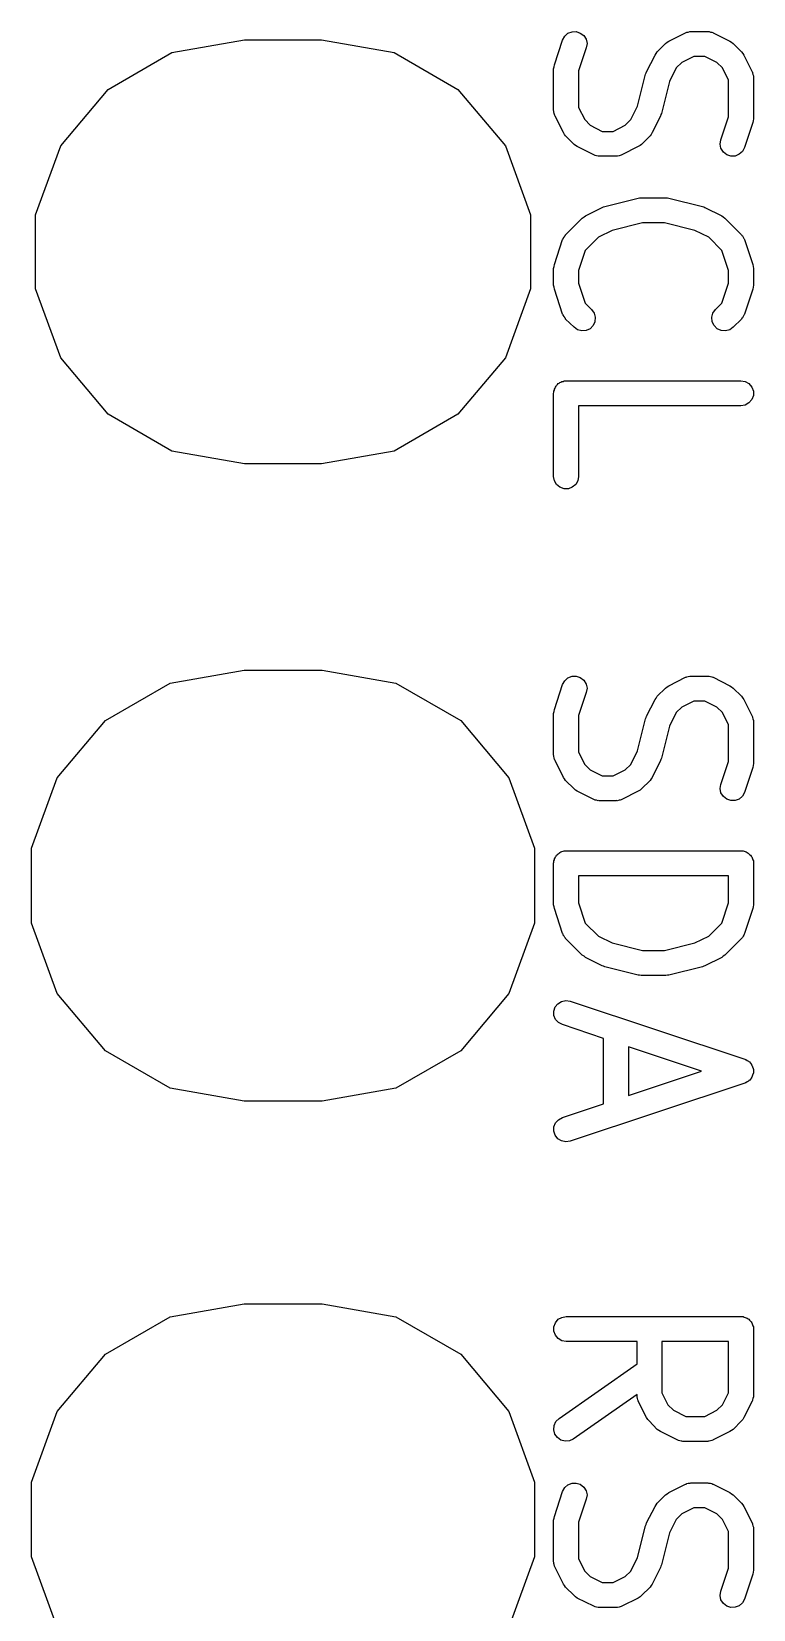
# Model space of a CAD drawing. Extents: x 125.5 to 143.1, y -145.4 to -100.4.
# Drawn here: x 125.54 to 128.43, y -106.99 to -100.67 of the extents above; entities that cross this region are included whole.
import ezdxf

# ---------------------------------------------------------------- set-up
doc = ezdxf.new("R2010")
doc.units = 0
doc.header["$MEASUREMENT"] = 0
doc.layers.add('BLACK', color=7, linetype='CONTINUOUS')

msp = doc.modelspace()

# ---------------------------------------------------------------- linework, layer by layer
at = {"layer": 'Black'}
for p, q in [((127.69, -100.674), (127.707, -100.668)), ((127.707, -100.668), (127.724, -100.667)), ((127.724, -100.667), (127.74, -100.673)), ((128.094, -100.705), (128.161, -100.672)), ((128.161, -100.672), (128.164, -100.671)), ((128.164, -100.671), (128.166, -100.67)), ((128.166, -100.67), (128.172, -100.669)), ((128.172, -100.669), (128.178, -100.667)), ((128.178, -100.667), (128.18, -100.667)), ((128.18, -100.667), (128.183, -100.667)), ((128.183, -100.667), (128.25, -100.667)), ((128.25, -100.667), (128.253, -100.667)), ((128.253, -100.667), (128.256, -100.667)), ((128.256, -100.667), (128.261, -100.669)), ((128.261, -100.669), (128.267, -100.67)), ((128.267, -100.67), (128.27, -100.671)), ((128.27, -100.671), (128.272, -100.672)), ((128.272, -100.672), (128.339, -100.705)), ((126.105, -100.751), (126.396, -100.7)), ((126.396, -100.7), (126.704, -100.7)), ((126.704, -100.7), (126.995, -100.751)), ((127.636, -100.801), (127.669, -100.701)), ((127.669, -100.701), (127.678, -100.686)), ((127.678, -100.686), (127.69, -100.674)), ((127.764, -100.732), (127.733, -100.825)), ((127.74, -100.673), (127.754, -100.683)), ((127.754, -100.683), (127.763, -100.698)), ((127.763, -100.698), (127.767, -100.715)), ((127.767, -100.715), (127.764, -100.732)), ((128.048, -100.748), (128.081, -100.715)), ((128.081, -100.715), (128.088, -100.71)), ((128.088, -100.71), (128.094, -100.705)), ((128.339, -100.705), (128.345, -100.71)), ((128.345, -100.71), (128.352, -100.715)), ((128.352, -100.715), (128.385, -100.748)), ((125.85, -100.899), (126.105, -100.751)), ((126.995, -100.751), (127.25, -100.899)), ((128.005, -100.828), (128.039, -100.761)), ((128.039, -100.761), (128.043, -100.755)), ((128.043, -100.755), (128.048, -100.748)), ((128.146, -100.791), (128.124, -100.813)), ((128.195, -100.767), (128.146, -100.791)), ((128.238, -100.767), (128.195, -100.767)), ((128.287, -100.791), (128.238, -100.767)), ((128.309, -100.813), (128.287, -100.791)), ((128.385, -100.748), (128.39, -100.755)), ((128.39, -100.755), (128.395, -100.761)), ((128.395, -100.761), (128.428, -100.828)), ((127.633, -100.817), (127.635, -100.809)), ((127.633, -100.983), (127.633, -100.817)), ((127.635, -100.809), (127.636, -100.801)), ((127.733, -100.825), (127.733, -100.972)), ((127.969, -100.966), (128.001, -100.838)), ((128.001, -100.838), (128.004, -100.833)), ((128.004, -100.833), (128.005, -100.828)), ((128.124, -100.813), (128.097, -100.867)), ((128.333, -100.862), (128.309, -100.813)), ((128.333, -101.009), (128.333, -100.862)), ((128.428, -100.828), (128.429, -100.83)), ((128.429, -100.83), (128.43, -100.833)), ((128.43, -100.833), (128.431, -100.839)), ((128.431, -100.839), (128.433, -100.844)), ((128.433, -100.844), (128.433, -100.847)), ((128.433, -100.847), (128.433, -100.85)), ((128.433, -100.85), (128.433, -101.017)), ((125.66, -101.125), (125.85, -100.899)), ((127.25, -100.899), (127.44, -101.125)), ((128.097, -100.867), (128.065, -100.995)), ((127.634, -100.986), (127.633, -100.983)), ((127.634, -100.989), (127.634, -100.986)), ((127.733, -100.972), (127.758, -101.02)), ((127.942, -101.02), (127.969, -100.966)), ((127.635, -100.995), (127.634, -100.989)), ((127.636, -101), (127.635, -100.995)), ((127.638, -101.003), (127.636, -101)), ((127.639, -101.006), (127.638, -101.003)), ((127.672, -101.072), (127.639, -101.006)), ((127.758, -101.02), (127.78, -101.042)), ((127.78, -101.042), (127.828, -101.067)), ((127.872, -101.067), (127.92, -101.042)), ((127.92, -101.042), (127.942, -101.02)), ((128.061, -101.006), (128.028, -101.072)), ((128.063, -101), (128.061, -101.006)), ((128.065, -100.995), (128.063, -101)), ((128.303, -101.101), (128.333, -101.009)), ((128.431, -101.032), (128.397, -101.132)), ((128.432, -101.025), (128.431, -101.032)), ((128.433, -101.017), (128.432, -101.025)), ((127.677, -101.079), (127.672, -101.072)), ((127.681, -101.085), (127.677, -101.079)), ((127.715, -101.119), (127.681, -101.085)), ((127.828, -101.067), (127.872, -101.067)), ((128.019, -101.085), (127.985, -101.119)), ((128.023, -101.079), (128.019, -101.085)), ((128.028, -101.072), (128.023, -101.079)), ((128.3, -101.118), (128.303, -101.101)), ((125.559, -101.402), (125.66, -101.125)), ((127.44, -101.125), (127.541, -101.402)), ((127.721, -101.123), (127.715, -101.119)), ((127.728, -101.128), (127.721, -101.123)), ((127.794, -101.161), (127.728, -101.128)), ((127.797, -101.162), (127.794, -101.161)), ((127.8, -101.164), (127.797, -101.162)), ((127.805, -101.165), (127.8, -101.164)), ((127.811, -101.166), (127.805, -101.165)), ((127.814, -101.166), (127.811, -101.166)), ((127.817, -101.167), (127.814, -101.166)), ((127.883, -101.167), (127.817, -101.167)), ((127.886, -101.166), (127.883, -101.167)), ((127.889, -101.166), (127.886, -101.166)), ((127.895, -101.165), (127.889, -101.166)), ((127.9, -101.164), (127.895, -101.165)), ((127.903, -101.162), (127.9, -101.164)), ((127.906, -101.161), (127.903, -101.162)), ((127.972, -101.128), (127.906, -101.161)), ((127.979, -101.123), (127.972, -101.128)), ((127.985, -101.119), (127.979, -101.123)), ((128.303, -101.135), (128.3, -101.118)), ((128.313, -101.15), (128.303, -101.135)), ((128.326, -101.161), (128.313, -101.15)), ((128.343, -101.166), (128.326, -101.161)), ((128.36, -101.166), (128.343, -101.166)), ((128.376, -101.159), (128.36, -101.166)), ((128.389, -101.148), (128.376, -101.159)), ((128.397, -101.132), (128.389, -101.148)), ((127.833, -101.37), (127.838, -101.368)), ((127.838, -101.368), (127.971, -101.335)), ((127.971, -101.335), (127.977, -101.334)), ((127.977, -101.334), (127.983, -101.333)), ((127.983, -101.333), (128.083, -101.333)), ((128.083, -101.333), (128.089, -101.334)), ((128.089, -101.334), (128.095, -101.335)), ((128.095, -101.335), (128.229, -101.368)), ((128.229, -101.368), (128.234, -101.37)), ((125.559, -101.698), (125.559, -101.402)), ((127.541, -101.402), (127.541, -101.698)), ((127.681, -101.481), (127.748, -101.415)), ((127.748, -101.415), (127.755, -101.41)), ((127.755, -101.41), (127.761, -101.405)), ((127.761, -101.405), (127.828, -101.372)), ((127.828, -101.372), (127.833, -101.37)), ((128.234, -101.37), (128.239, -101.372)), ((128.239, -101.372), (128.306, -101.405)), ((128.306, -101.405), (128.312, -101.41)), ((128.312, -101.41), (128.319, -101.415)), ((128.319, -101.415), (128.385, -101.481)), ((127.671, -101.496), (127.675, -101.491)), ((127.675, -101.491), (127.678, -101.486)), ((127.678, -101.486), (127.68, -101.484)), ((127.68, -101.484), (127.681, -101.481)), ((127.813, -101.491), (127.76, -101.544)), ((127.867, -101.464), (127.813, -101.491)), ((127.989, -101.433), (127.867, -101.464)), ((128.077, -101.433), (127.989, -101.433)), ((128.199, -101.464), (128.077, -101.433)), ((128.254, -101.491), (128.199, -101.464)), ((128.306, -101.544), (128.254, -101.491)), ((128.385, -101.481), (128.387, -101.484)), ((128.387, -101.484), (128.389, -101.486)), ((128.389, -101.486), (128.392, -101.491)), ((128.392, -101.491), (128.395, -101.496)), ((127.636, -101.601), (127.669, -101.501)), ((127.669, -101.501), (127.671, -101.498)), ((127.671, -101.498), (127.671, -101.496)), ((127.76, -101.544), (127.733, -101.625)), ((128.333, -101.625), (128.306, -101.544)), ((128.395, -101.496), (128.396, -101.498)), ((128.396, -101.498), (128.397, -101.501)), ((128.397, -101.501), (128.431, -101.601)), ((127.633, -101.617), (127.635, -101.609)), ((127.633, -101.683), (127.633, -101.617)), ((127.635, -101.609), (127.636, -101.601)), ((128.431, -101.601), (128.432, -101.609)), ((128.432, -101.609), (128.433, -101.617)), ((128.433, -101.617), (128.433, -101.683)), ((127.635, -101.691), (127.633, -101.683)), ((127.733, -101.625), (127.733, -101.675)), ((127.733, -101.675), (127.76, -101.756)), ((128.306, -101.756), (128.333, -101.675)), ((128.333, -101.675), (128.333, -101.625)), ((128.433, -101.683), (128.432, -101.691)), ((125.66, -101.975), (125.559, -101.698)), ((127.541, -101.698), (127.44, -101.975)), ((127.636, -101.699), (127.635, -101.691)), ((127.669, -101.799), (127.636, -101.699)), ((128.431, -101.699), (128.397, -101.799)), ((128.432, -101.691), (128.431, -101.699)), ((127.671, -101.802), (127.669, -101.799)), ((127.671, -101.804), (127.671, -101.802)), ((127.675, -101.809), (127.671, -101.804)), ((127.678, -101.814), (127.675, -101.809)), ((127.76, -101.756), (127.785, -101.781)), ((127.785, -101.781), (127.795, -101.796)), ((127.795, -101.796), (127.8, -101.812)), ((128.267, -101.812), (128.271, -101.796)), ((128.271, -101.796), (128.281, -101.781)), ((128.281, -101.781), (128.306, -101.756)), ((128.392, -101.809), (128.389, -101.814)), ((128.395, -101.804), (128.392, -101.809)), ((128.396, -101.802), (128.395, -101.804)), ((128.397, -101.799), (128.396, -101.802)), ((127.68, -101.816), (127.678, -101.814)), ((127.681, -101.819), (127.68, -101.816)), ((127.715, -101.852), (127.681, -101.819)), ((127.729, -101.862), (127.715, -101.852)), ((127.746, -101.866), (127.729, -101.862)), ((127.763, -101.865), (127.746, -101.866)), ((127.779, -101.858), (127.763, -101.865)), ((127.791, -101.845), (127.779, -101.858)), ((127.798, -101.83), (127.791, -101.845)), ((127.8, -101.812), (127.798, -101.83)), ((128.268, -101.83), (128.267, -101.812)), ((128.276, -101.845), (128.268, -101.83)), ((128.288, -101.858), (128.276, -101.845)), ((128.304, -101.865), (128.288, -101.858)), ((128.321, -101.866), (128.304, -101.865)), ((128.338, -101.862), (128.321, -101.866)), ((128.352, -101.852), (128.338, -101.862)), ((128.385, -101.819), (128.352, -101.852)), ((128.387, -101.816), (128.385, -101.819)), ((128.389, -101.814), (128.387, -101.816)), ((125.85, -102.201), (125.66, -101.975)), ((127.44, -101.975), (127.25, -102.201)), ((127.633, -102.117), (127.634, -102.112)), ((127.633, -102.45), (127.633, -102.117)), ((127.634, -102.108), (127.636, -102.104)), ((127.634, -102.112), (127.634, -102.108)), ((127.636, -102.1), (127.639, -102.096)), ((127.636, -102.104), (127.636, -102.1)), ((127.639, -102.096), (127.64, -102.092)), ((127.64, -102.092), (127.643, -102.088)), ((127.643, -102.088), (127.645, -102.085)), ((127.645, -102.085), (127.648, -102.082)), ((127.648, -102.082), (127.651, -102.078)), ((127.651, -102.078), (127.655, -102.076)), ((127.655, -102.076), (127.658, -102.073)), ((127.658, -102.073), (127.662, -102.072)), ((127.662, -102.072), (127.666, -102.07)), ((127.666, -102.07), (127.671, -102.069)), ((127.671, -102.069), (127.675, -102.067)), ((127.675, -102.067), (127.679, -102.067)), ((127.679, -102.067), (127.683, -102.067)), ((127.683, -102.067), (128.383, -102.067)), ((128.383, -102.067), (128.4, -102.07)), ((128.4, -102.07), (128.415, -102.078)), ((128.415, -102.078), (128.427, -102.092)), ((128.427, -102.092), (128.433, -102.108)), ((128.433, -102.125), (128.427, -102.142)), ((128.433, -102.108), (128.433, -102.125)), ((128.383, -102.167), (127.733, -102.167)), ((127.733, -102.167), (127.733, -102.45)), ((128.4, -102.164), (128.383, -102.167)), ((128.415, -102.155), (128.4, -102.164)), ((128.427, -102.142), (128.415, -102.155)), ((126.105, -102.349), (125.85, -102.201)), ((127.25, -102.201), (126.995, -102.349)), ((126.396, -102.4), (126.105, -102.349)), ((126.995, -102.349), (126.704, -102.4)), ((126.704, -102.4), (126.396, -102.4)), ((127.636, -102.467), (127.633, -102.45)), ((127.645, -102.482), (127.636, -102.467)), ((127.658, -102.493), (127.645, -102.482)), ((127.675, -102.499), (127.658, -102.493)), ((127.692, -102.499), (127.675, -102.499)), ((127.708, -102.493), (127.692, -102.499)), ((127.722, -102.482), (127.708, -102.493)), ((127.73, -102.467), (127.722, -102.482)), ((127.733, -102.45), (127.73, -102.467)), ((126.098, -103.278), (126.394, -103.226)), ((126.394, -103.226), (126.706, -103.226)), ((126.706, -103.226), (127.002, -103.278)), ((127.678, -103.269), (127.69, -103.257)), ((127.69, -103.257), (127.707, -103.251)), ((127.707, -103.251), (127.724, -103.251)), ((127.724, -103.251), (127.74, -103.256)), ((127.74, -103.256), (127.754, -103.267)), ((128.094, -103.289), (128.161, -103.255)), ((128.161, -103.255), (128.164, -103.254)), ((128.164, -103.254), (128.166, -103.253)), ((128.166, -103.253), (128.172, -103.252)), ((128.172, -103.252), (128.178, -103.25)), ((128.178, -103.25), (128.18, -103.251)), ((128.18, -103.251), (128.183, -103.25)), ((128.183, -103.25), (128.25, -103.25)), ((128.25, -103.25), (128.253, -103.251)), ((128.253, -103.251), (128.256, -103.25)), ((128.256, -103.25), (128.261, -103.252)), ((128.261, -103.252), (128.267, -103.253)), ((128.267, -103.253), (128.27, -103.254)), ((128.27, -103.254), (128.272, -103.255)), ((128.272, -103.255), (128.339, -103.289)), ((125.839, -103.428), (126.098, -103.278)), ((127.002, -103.278), (127.261, -103.428)), ((127.636, -103.384), (127.669, -103.284)), ((127.669, -103.284), (127.678, -103.269)), ((127.764, -103.316), (127.733, -103.408)), ((127.754, -103.267), (127.763, -103.282)), ((127.763, -103.282), (127.767, -103.299)), ((127.767, -103.299), (127.764, -103.316)), ((128.048, -103.331), (128.081, -103.298)), ((128.081, -103.298), (128.088, -103.293)), ((128.088, -103.293), (128.094, -103.289)), ((128.339, -103.289), (128.345, -103.293)), ((128.345, -103.293), (128.352, -103.298)), ((128.352, -103.298), (128.385, -103.331)), ((127.635, -103.392), (127.636, -103.384)), ((128.005, -103.411), (128.039, -103.344)), ((128.039, -103.344), (128.043, -103.338)), ((128.043, -103.338), (128.048, -103.331)), ((128.146, -103.374), (128.124, -103.396)), ((128.195, -103.35), (128.146, -103.374)), ((128.238, -103.35), (128.195, -103.35)), ((128.287, -103.374), (128.238, -103.35)), ((128.309, -103.396), (128.287, -103.374)), ((128.385, -103.331), (128.39, -103.338)), ((128.39, -103.338), (128.395, -103.344)), ((128.395, -103.344), (128.428, -103.411)), ((125.646, -103.658), (125.839, -103.428)), ((127.261, -103.428), (127.454, -103.658)), ((127.633, -103.4), (127.635, -103.392)), ((127.633, -103.567), (127.633, -103.4)), ((127.733, -103.408), (127.733, -103.555)), ((127.969, -103.549), (128.001, -103.421)), ((128.001, -103.421), (128.004, -103.416)), ((128.004, -103.416), (128.005, -103.411)), ((128.097, -103.451), (128.065, -103.579)), ((128.124, -103.396), (128.097, -103.451)), ((128.333, -103.445), (128.309, -103.396)), ((128.333, -103.592), (128.333, -103.445)), ((128.428, -103.411), (128.429, -103.414)), ((128.429, -103.414), (128.43, -103.416)), ((128.43, -103.416), (128.431, -103.422)), ((128.431, -103.422), (128.433, -103.428)), ((128.433, -103.428), (128.433, -103.43)), ((128.433, -103.43), (128.433, -103.433)), ((128.433, -103.433), (128.433, -103.6)), ((127.634, -103.57), (127.633, -103.567)), ((127.634, -103.572), (127.634, -103.57)), ((127.635, -103.578), (127.634, -103.572)), ((127.636, -103.584), (127.635, -103.578)), ((127.733, -103.555), (127.758, -103.604)), ((127.942, -103.604), (127.969, -103.549)), ((128.065, -103.579), (128.063, -103.584)), ((127.638, -103.586), (127.636, -103.584)), ((127.639, -103.589), (127.638, -103.586)), ((127.672, -103.656), (127.639, -103.589)), ((127.758, -103.604), (127.78, -103.626)), ((127.78, -103.626), (127.828, -103.65)), ((127.872, -103.65), (127.92, -103.626)), ((127.92, -103.626), (127.942, -103.604)), ((128.061, -103.589), (128.028, -103.656)), ((128.063, -103.584), (128.061, -103.589)), ((128.303, -103.684), (128.333, -103.592)), ((128.431, -103.616), (128.397, -103.716)), ((128.432, -103.608), (128.431, -103.616)), ((128.433, -103.6), (128.432, -103.608)), ((125.543, -103.94), (125.646, -103.658)), ((127.454, -103.658), (127.557, -103.94)), ((127.677, -103.662), (127.672, -103.656)), ((127.681, -103.669), (127.677, -103.662)), ((127.715, -103.702), (127.681, -103.669)), ((127.721, -103.707), (127.715, -103.702)), ((127.728, -103.711), (127.721, -103.707)), ((127.828, -103.65), (127.872, -103.65)), ((127.979, -103.707), (127.972, -103.711)), ((127.985, -103.702), (127.979, -103.707)), ((128.019, -103.669), (127.985, -103.702)), ((128.023, -103.662), (128.019, -103.669)), ((128.028, -103.656), (128.023, -103.662)), ((128.3, -103.701), (128.303, -103.684)), ((128.303, -103.718), (128.3, -103.701)), ((127.794, -103.745), (127.728, -103.711)), ((127.797, -103.746), (127.794, -103.745)), ((127.8, -103.747), (127.797, -103.746)), ((127.805, -103.748), (127.8, -103.747)), ((127.811, -103.75), (127.805, -103.748)), ((127.814, -103.749), (127.811, -103.75)), ((127.817, -103.75), (127.814, -103.749)), ((127.883, -103.75), (127.817, -103.75)), ((127.886, -103.749), (127.883, -103.75)), ((127.889, -103.75), (127.886, -103.749)), ((127.895, -103.748), (127.889, -103.75)), ((127.9, -103.747), (127.895, -103.748)), ((127.903, -103.746), (127.9, -103.747)), ((127.906, -103.745), (127.903, -103.746)), ((127.972, -103.711), (127.906, -103.745)), ((128.313, -103.733), (128.303, -103.718)), ((128.326, -103.744), (128.313, -103.733)), ((128.343, -103.749), (128.326, -103.744)), ((128.36, -103.749), (128.343, -103.749)), ((128.376, -103.743), (128.36, -103.749)), ((128.389, -103.731), (128.376, -103.743)), ((128.397, -103.716), (128.389, -103.731)), ((125.543, -104.24), (125.543, -103.94)), ((127.557, -103.94), (127.557, -104.24)), ((127.651, -103.962), (127.655, -103.96)), ((127.655, -103.96), (127.658, -103.957)), ((127.658, -103.957), (127.662, -103.955)), ((127.662, -103.955), (127.666, -103.953)), ((127.666, -103.953), (127.671, -103.952)), ((127.671, -103.952), (127.675, -103.951)), ((127.675, -103.951), (127.679, -103.951)), ((127.679, -103.951), (127.683, -103.95)), ((127.683, -103.95), (128.383, -103.95)), ((128.383, -103.95), (128.388, -103.951)), ((128.388, -103.951), (128.392, -103.951)), ((128.392, -103.951), (128.396, -103.952)), ((128.396, -103.952), (128.4, -103.953)), ((128.4, -103.953), (128.404, -103.955)), ((128.404, -103.955), (128.408, -103.957)), ((128.408, -103.957), (128.412, -103.96)), ((128.412, -103.96), (128.415, -103.962)), ((127.633, -104), (127.634, -103.996)), ((127.633, -104.167), (127.633, -104)), ((127.634, -103.991), (127.636, -103.987)), ((127.634, -103.996), (127.634, -103.991)), ((127.636, -103.983), (127.639, -103.979)), ((127.636, -103.987), (127.636, -103.983)), ((127.639, -103.979), (127.64, -103.975)), ((127.64, -103.975), (127.643, -103.972)), ((127.643, -103.972), (127.645, -103.968)), ((127.645, -103.968), (127.648, -103.965)), ((127.648, -103.965), (127.651, -103.962)), ((128.415, -103.962), (128.418, -103.965)), ((128.418, -103.965), (128.422, -103.968)), ((128.422, -103.968), (128.424, -103.972)), ((128.424, -103.972), (128.427, -103.975)), ((128.427, -103.975), (128.428, -103.979)), ((128.428, -103.979), (128.43, -103.983)), ((128.43, -103.983), (128.431, -103.987)), ((128.431, -103.987), (128.433, -103.991)), ((128.433, -103.991), (128.433, -103.996)), ((128.433, -103.996), (128.433, -104)), ((128.433, -104), (128.433, -104.167)), ((127.733, -104.05), (127.733, -104.159)), ((128.333, -104.05), (127.733, -104.05)), ((128.333, -104.159), (128.333, -104.05)), ((127.635, -104.175), (127.633, -104.167)), ((127.636, -104.182), (127.635, -104.175)), ((127.669, -104.282), (127.636, -104.182)), ((127.733, -104.159), (127.76, -104.24)), ((128.306, -104.24), (128.333, -104.159)), ((128.431, -104.182), (128.397, -104.282)), ((128.432, -104.175), (128.431, -104.182)), ((128.433, -104.167), (128.432, -104.175)), ((125.646, -104.522), (125.543, -104.24)), ((127.557, -104.24), (127.454, -104.522)), ((127.76, -104.24), (127.813, -104.292)), ((128.254, -104.292), (128.306, -104.24)), ((127.671, -104.285), (127.669, -104.282)), ((127.671, -104.288), (127.671, -104.285)), ((127.675, -104.293), (127.671, -104.288)), ((127.678, -104.298), (127.675, -104.293)), ((127.68, -104.3), (127.678, -104.298)), ((127.681, -104.302), (127.68, -104.3)), ((127.748, -104.369), (127.681, -104.302)), ((127.813, -104.292), (127.867, -104.319)), ((127.867, -104.319), (127.989, -104.35)), ((128.077, -104.35), (128.199, -104.319)), ((128.199, -104.319), (128.254, -104.292)), ((128.385, -104.302), (128.319, -104.369)), ((128.387, -104.3), (128.385, -104.302)), ((128.389, -104.298), (128.387, -104.3)), ((128.392, -104.293), (128.389, -104.298)), ((128.395, -104.288), (128.392, -104.293)), ((128.396, -104.285), (128.395, -104.288)), ((128.397, -104.282), (128.396, -104.285)), ((127.755, -104.373), (127.748, -104.369)), ((127.761, -104.378), (127.755, -104.373)), ((127.828, -104.411), (127.761, -104.378)), ((127.989, -104.35), (128.077, -104.35)), ((128.306, -104.378), (128.239, -104.411)), ((128.312, -104.373), (128.306, -104.378)), ((128.319, -104.369), (128.312, -104.373)), ((127.833, -104.413), (127.828, -104.411)), ((127.838, -104.415), (127.833, -104.413)), ((127.971, -104.449), (127.838, -104.415)), ((127.977, -104.449), (127.971, -104.449)), ((127.983, -104.45), (127.977, -104.449)), ((128.083, -104.45), (127.983, -104.45)), ((128.089, -104.449), (128.083, -104.45)), ((128.095, -104.449), (128.089, -104.449)), ((128.229, -104.415), (128.095, -104.449)), ((128.234, -104.413), (128.229, -104.415)), ((128.239, -104.411), (128.234, -104.413)), ((125.839, -104.752), (125.646, -104.522)), ((127.454, -104.522), (127.261, -104.752)), ((127.634, -104.593), (127.639, -104.576)), ((127.634, -104.61), (127.634, -104.593)), ((127.639, -104.576), (127.65, -104.563)), ((127.65, -104.563), (127.665, -104.554)), ((127.665, -104.554), (127.682, -104.55)), ((127.682, -104.55), (127.699, -104.553)), ((127.699, -104.553), (128.399, -104.786)), ((127.641, -104.626), (127.634, -104.61)), ((127.652, -104.639), (127.641, -104.626)), ((127.668, -104.647), (127.652, -104.639)), ((127.833, -104.703), (127.668, -104.647)), ((127.833, -104.964), (127.833, -104.703)), ((126.098, -104.902), (125.839, -104.752)), ((127.261, -104.752), (127.002, -104.902)), ((128.225, -104.833), (127.933, -104.736)), ((127.933, -104.736), (127.933, -104.931)), ((127.933, -104.931), (128.225, -104.833)), ((128.399, -104.786), (128.4, -104.787)), ((128.4, -104.787), (128.402, -104.787)), ((128.402, -104.787), (128.408, -104.791)), ((128.408, -104.791), (128.414, -104.794)), ((128.414, -104.794), (128.415, -104.795)), ((128.415, -104.795), (128.417, -104.796)), ((128.417, -104.796), (128.421, -104.802)), ((128.421, -104.802), (128.426, -104.807)), ((128.426, -104.807), (128.426, -104.808)), ((128.426, -104.808), (128.427, -104.81)), ((128.427, -104.81), (128.43, -104.816)), ((128.43, -104.816), (128.432, -104.823)), ((128.432, -104.843), (128.43, -104.85)), ((128.432, -104.823), (128.432, -104.825)), ((128.432, -104.825), (128.433, -104.826)), ((128.433, -104.841), (128.432, -104.842)), ((128.432, -104.842), (128.432, -104.843)), ((128.433, -104.826), (128.433, -104.833)), ((128.433, -104.833), (128.433, -104.841)), ((126.394, -104.954), (126.098, -104.902)), ((127.002, -104.902), (126.706, -104.954)), ((128.399, -104.881), (127.699, -105.114)), ((128.4, -104.88), (128.399, -104.881)), ((128.402, -104.88), (128.4, -104.88)), ((128.408, -104.876), (128.402, -104.88)), ((128.414, -104.873), (128.408, -104.876)), ((128.415, -104.871), (128.414, -104.873)), ((128.417, -104.871), (128.415, -104.871)), ((128.421, -104.865), (128.417, -104.871)), ((128.426, -104.86), (128.421, -104.865)), ((128.427, -104.857), (128.426, -104.858)), ((128.426, -104.858), (128.426, -104.86)), ((128.43, -104.85), (128.427, -104.857)), ((126.706, -104.954), (126.394, -104.954)), ((127.668, -105.019), (127.833, -104.964)), ((127.641, -105.04), (127.652, -105.028)), ((127.652, -105.028), (127.668, -105.019)), ((127.634, -105.057), (127.641, -105.04)), ((127.634, -105.074), (127.634, -105.057)), ((127.639, -105.09), (127.634, -105.074)), ((127.65, -105.104), (127.639, -105.09)), ((127.665, -105.113), (127.65, -105.104)), ((127.682, -105.117), (127.665, -105.113)), ((127.699, -105.114), (127.682, -105.117)), ((126.098, -105.818), (126.394, -105.766)), ((126.394, -105.766), (126.706, -105.766)), ((126.706, -105.766), (127.002, -105.818)), ((125.839, -105.968), (126.098, -105.818)), ((127.002, -105.818), (127.261, -105.968)), ((127.634, -105.858), (127.64, -105.842)), ((127.634, -105.875), (127.634, -105.858)), ((127.64, -105.842), (127.651, -105.828)), ((127.651, -105.828), (127.666, -105.82)), ((127.666, -105.82), (127.683, -105.817)), ((127.683, -105.817), (128.383, -105.817)), ((128.383, -105.817), (128.388, -105.817)), ((128.388, -105.817), (128.392, -105.817)), ((128.392, -105.817), (128.396, -105.819)), ((128.396, -105.819), (128.4, -105.82)), ((128.4, -105.82), (128.404, -105.822)), ((128.404, -105.822), (128.408, -105.823)), ((128.408, -105.823), (128.412, -105.826)), ((128.412, -105.826), (128.415, -105.828)), ((128.415, -105.828), (128.418, -105.832)), ((128.418, -105.832), (128.422, -105.835)), ((128.422, -105.835), (128.424, -105.838)), ((128.424, -105.838), (128.427, -105.842)), ((128.427, -105.842), (128.428, -105.846)), ((128.428, -105.846), (128.43, -105.85)), ((128.43, -105.85), (128.431, -105.854)), ((128.431, -105.854), (128.433, -105.858)), ((128.433, -105.858), (128.433, -105.862)), ((127.64, -105.892), (127.634, -105.875)), ((127.651, -105.905), (127.64, -105.892)), ((127.666, -105.914), (127.651, -105.905)), ((127.683, -105.917), (127.666, -105.914)), ((127.967, -105.917), (127.683, -105.917)), ((127.967, -106.007), (127.967, -105.917)), ((128.067, -105.917), (128.067, -106.122)), ((128.333, -105.917), (128.067, -105.917)), ((128.333, -106.122), (128.333, -105.917)), ((128.433, -105.862), (128.433, -105.867)), ((128.433, -105.867), (128.433, -106.133)), ((125.646, -106.198), (125.839, -105.968)), ((127.261, -105.968), (127.454, -106.198)), ((127.655, -106.226), (127.967, -106.007)), ((127.967, -106.129), (127.712, -106.308)), ((127.967, -106.133), (127.967, -106.129)), ((127.967, -106.136), (127.967, -106.133)), ((127.967, -106.139), (127.967, -106.136)), ((127.969, -106.145), (127.967, -106.139)), ((127.97, -106.15), (127.969, -106.145)), ((127.971, -106.153), (127.97, -106.15)), ((127.972, -106.156), (127.971, -106.153)), ((128.005, -106.222), (127.972, -106.156)), ((128.067, -106.122), (128.091, -106.17)), ((128.091, -106.17), (128.113, -106.192)), ((128.287, -106.192), (128.309, -106.17)), ((128.309, -106.17), (128.333, -106.122)), ((128.428, -106.156), (128.395, -106.222)), ((128.429, -106.153), (128.428, -106.156)), ((128.43, -106.15), (128.429, -106.153)), ((128.431, -106.145), (128.43, -106.15)), ((128.433, -106.139), (128.431, -106.145)), ((128.433, -106.133), (128.433, -106.136)), ((128.433, -106.136), (128.433, -106.139)), ((125.543, -106.48), (125.646, -106.198)), ((127.454, -106.198), (127.557, -106.48)), ((127.642, -106.238), (127.655, -106.226)), ((128.01, -106.229), (128.005, -106.222)), ((128.015, -106.235), (128.01, -106.229)), ((128.048, -106.269), (128.015, -106.235)), ((128.113, -106.192), (128.162, -106.217)), ((128.162, -106.217), (128.238, -106.217)), ((128.238, -106.217), (128.287, -106.192)), ((128.385, -106.235), (128.352, -106.269)), ((128.39, -106.229), (128.385, -106.235)), ((128.395, -106.222), (128.39, -106.229)), ((127.634, -106.271), (127.635, -106.254)), ((127.638, -106.288), (127.634, -106.271)), ((127.635, -106.254), (127.642, -106.238)), ((127.648, -106.302), (127.638, -106.288)), ((128.055, -106.273), (128.048, -106.269)), ((128.061, -106.278), (128.055, -106.273)), ((128.128, -106.311), (128.061, -106.278)), ((128.339, -106.278), (128.272, -106.311)), ((128.345, -106.273), (128.339, -106.278)), ((128.352, -106.269), (128.345, -106.273)), ((127.662, -106.312), (127.648, -106.302)), ((127.679, -106.316), (127.662, -106.312)), ((127.696, -106.315), (127.679, -106.316)), ((127.712, -106.308), (127.696, -106.315)), ((128.13, -106.312), (128.128, -106.311)), ((128.133, -106.314), (128.13, -106.312)), ((128.139, -106.315), (128.133, -106.314)), ((128.144, -106.316), (128.139, -106.315)), ((128.147, -106.316), (128.144, -106.316)), ((128.15, -106.317), (128.147, -106.316)), ((128.25, -106.317), (128.15, -106.317)), ((128.253, -106.316), (128.25, -106.317)), ((128.256, -106.316), (128.253, -106.316)), ((128.261, -106.315), (128.256, -106.316)), ((128.267, -106.314), (128.261, -106.315)), ((128.27, -106.312), (128.267, -106.314)), ((128.272, -106.311), (128.27, -106.312)), ((125.543, -106.78), (125.543, -106.48)), ((127.557, -106.48), (127.557, -106.78)), ((127.69, -106.491), (127.707, -106.484)), ((127.707, -106.484), (127.724, -106.484)), ((127.724, -106.484), (127.74, -106.489)), ((127.74, -106.489), (127.754, -106.5)), ((128.094, -106.522), (128.161, -106.489)), ((128.161, -106.489), (128.164, -106.488)), ((128.164, -106.488), (128.166, -106.486)), ((128.166, -106.486), (128.172, -106.485)), ((128.172, -106.485), (128.178, -106.484)), ((128.178, -106.484), (128.18, -106.484)), ((128.18, -106.484), (128.183, -106.483)), ((128.183, -106.483), (128.25, -106.483)), ((128.25, -106.483), (128.253, -106.484)), ((128.253, -106.484), (128.256, -106.484)), ((128.256, -106.484), (128.261, -106.485)), ((128.261, -106.485), (128.267, -106.486)), ((128.267, -106.486), (128.27, -106.488)), ((128.27, -106.488), (128.272, -106.489)), ((128.272, -106.489), (128.339, -106.522)), ((127.636, -106.618), (127.669, -106.518)), ((127.669, -106.518), (127.678, -106.502)), ((127.678, -106.502), (127.69, -106.491)), ((127.764, -106.549), (127.733, -106.641)), ((127.754, -106.5), (127.763, -106.515)), ((127.763, -106.515), (127.767, -106.532)), ((127.767, -106.532), (127.764, -106.549)), ((128.048, -106.565), (128.081, -106.531)), ((128.081, -106.531), (128.088, -106.527)), ((128.088, -106.527), (128.094, -106.522)), ((128.339, -106.522), (128.345, -106.527)), ((128.345, -106.527), (128.352, -106.531)), ((128.352, -106.531), (128.385, -106.565)), ((128.005, -106.644), (128.039, -106.578)), ((128.039, -106.578), (128.043, -106.571)), ((128.043, -106.571), (128.048, -106.565)), ((128.146, -106.608), (128.124, -106.63)), ((128.195, -106.583), (128.146, -106.608)), ((128.238, -106.583), (128.195, -106.583)), ((128.287, -106.608), (128.238, -106.583)), ((128.309, -106.63), (128.287, -106.608)), ((128.385, -106.565), (128.39, -106.571)), ((128.39, -106.571), (128.395, -106.578)), ((128.395, -106.578), (128.428, -106.644)), ((127.633, -106.633), (127.635, -106.625)), ((127.633, -106.8), (127.633, -106.633)), ((127.635, -106.625), (127.636, -106.618)), ((127.733, -106.641), (127.733, -106.788)), ((127.969, -106.783), (128.001, -106.655)), ((128.001, -106.655), (128.004, -106.65)), ((128.004, -106.65), (128.005, -106.644)), ((128.124, -106.63), (128.097, -106.684)), ((128.333, -106.678), (128.309, -106.63)), ((128.333, -106.825), (128.333, -106.678)), ((128.428, -106.644), (128.429, -106.647)), ((128.429, -106.647), (128.43, -106.65)), ((128.43, -106.65), (128.431, -106.655)), ((128.431, -106.655), (128.433, -106.661)), ((128.433, -106.661), (128.433, -106.664)), ((128.433, -106.664), (128.433, -106.667)), ((128.433, -106.667), (128.433, -106.833)), ((128.097, -106.684), (128.065, -106.812)), ((125.646, -107.062), (125.543, -106.78)), ((127.557, -106.78), (127.454, -107.062)), ((127.634, -106.803), (127.633, -106.8)), ((127.634, -106.806), (127.634, -106.803)), ((127.635, -106.811), (127.634, -106.806)), ((127.733, -106.788), (127.758, -106.837)), ((127.942, -106.837), (127.969, -106.783)), ((127.636, -106.817), (127.635, -106.811)), ((127.638, -106.82), (127.636, -106.817)), ((127.639, -106.822), (127.638, -106.82)), ((127.672, -106.889), (127.639, -106.822)), ((127.758, -106.837), (127.78, -106.859)), ((127.78, -106.859), (127.828, -106.883)), ((127.872, -106.883), (127.92, -106.859)), ((127.92, -106.859), (127.942, -106.837)), ((128.061, -106.822), (128.028, -106.889)), ((128.063, -106.817), (128.061, -106.822)), ((128.065, -106.812), (128.063, -106.817)), ((128.303, -106.918), (128.333, -106.825)), ((128.431, -106.849), (128.397, -106.949)), ((128.432, -106.841), (128.431, -106.849)), ((128.433, -106.833), (128.432, -106.841)), ((127.677, -106.895), (127.672, -106.889)), ((127.681, -106.902), (127.677, -106.895)), ((127.715, -106.935), (127.681, -106.902)), ((127.828, -106.883), (127.872, -106.883)), ((128.019, -106.902), (127.985, -106.935)), ((128.023, -106.895), (128.019, -106.902)), ((128.028, -106.889), (128.023, -106.895)), ((128.3, -106.935), (128.303, -106.918)), ((127.721, -106.94), (127.715, -106.935)), ((127.728, -106.945), (127.721, -106.94)), ((127.794, -106.978), (127.728, -106.945)), ((127.797, -106.979), (127.794, -106.978)), ((127.8, -106.98), (127.797, -106.979)), ((127.805, -106.981), (127.8, -106.98)), ((127.811, -106.983), (127.805, -106.981)), ((127.814, -106.983), (127.811, -106.983)), ((127.817, -106.983), (127.814, -106.983)), ((127.883, -106.983), (127.817, -106.983)), ((127.886, -106.983), (127.883, -106.983)), ((127.889, -106.983), (127.886, -106.983)), ((127.895, -106.981), (127.889, -106.983)), ((127.9, -106.98), (127.895, -106.981)), ((127.903, -106.979), (127.9, -106.98)), ((127.906, -106.978), (127.903, -106.979)), ((127.972, -106.945), (127.906, -106.978)), ((127.979, -106.94), (127.972, -106.945)), ((127.985, -106.935), (127.979, -106.94)), ((128.303, -106.952), (128.3, -106.935)), ((128.313, -106.967), (128.303, -106.952)), ((128.326, -106.977), (128.313, -106.967)), ((128.343, -106.983), (128.326, -106.977)), ((128.36, -106.982), (128.343, -106.983)), ((128.376, -106.976), (128.36, -106.982)), ((128.389, -106.964), (128.376, -106.976)), ((128.397, -106.949), (128.389, -106.964))]:
    msp.add_line(p, q, dxfattribs=at)

doc.saveas('drawing.dxf')
